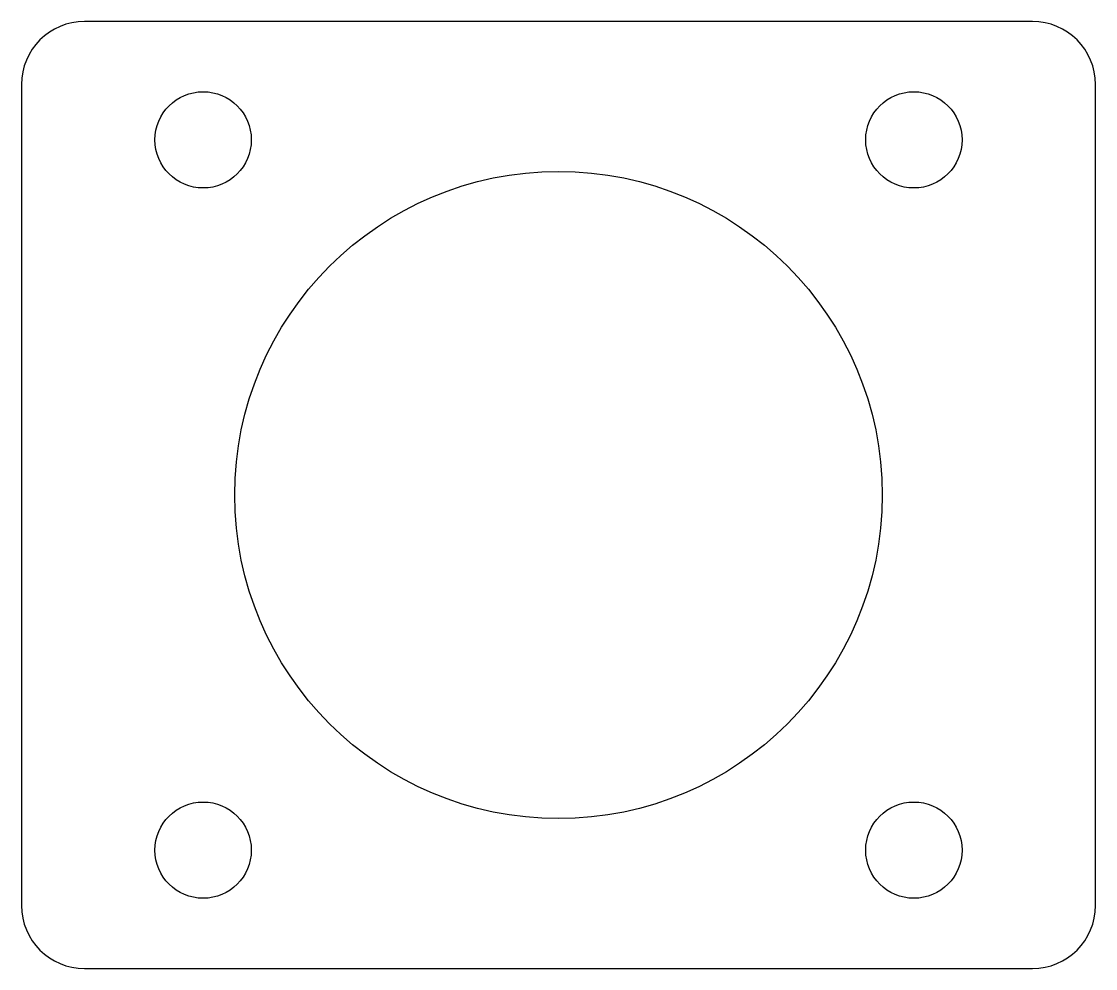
# Model space of a CAD drawing. Header units: millimetres. Extents: x -34 to 34, y -30 to 30.
import ezdxf

# ---------------------------------------------------------------- set-up
doc = ezdxf.new("R2010")
doc.units = ezdxf.units.MM

msp = doc.modelspace()

# ---------------------------------------------------------------- linework, layer by layer
at = {"color": 7, "linetype": 'Continuous', "lineweight": 25}
for p, q in [((30, 30), (-30, 30)), ((-34, 26), (-34, -26)), ((34, -26), (34, 26)), ((-30, -30), (30, -30))]:
    msp.add_line(p, q, dxfattribs=at)
for centre, radius in [((-22.5, 22.5), 3.05), ((22.5, 22.5), 3.05), ((0, 0), 20.5), ((-22.5, -22.5), 3.05), ((22.5, -22.5), 3.05)]:
    msp.add_circle(centre, radius, dxfattribs=at)
for centre, start, end in [((-30, 26), 90, 180), ((30, 26), 0, 90), ((-30, -26), 180, 270), ((30, -26), 270, 0)]:
    msp.add_arc(centre, 4, start, end, dxfattribs=at)

doc.saveas('drawing.dxf')
